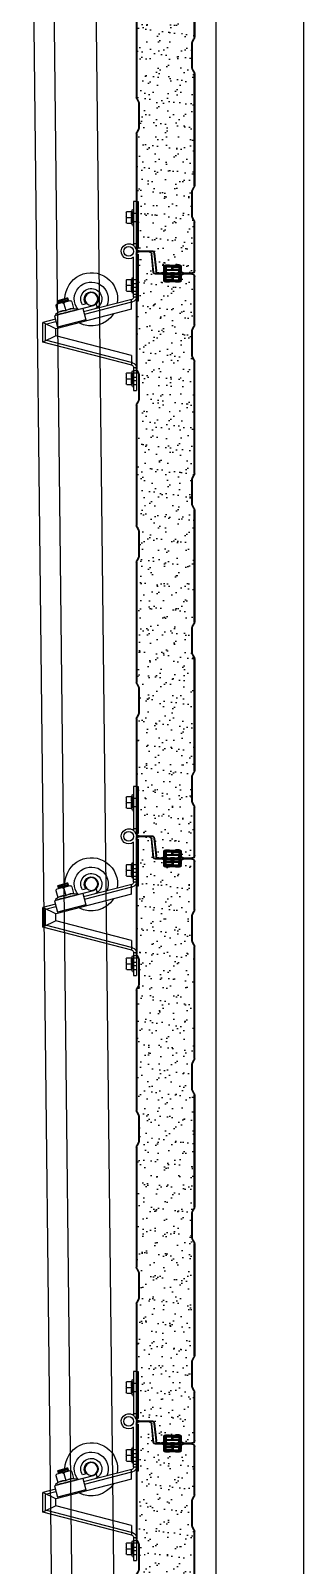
# Model space of a CAD drawing. Header units: millimetres. Extents: x 4754612 to 5801174, y 2368242 to 2777223.
# Drawn here: x 5507005 to 5507239, y 2443464 to 2444776 of the extents above; entities that cross this region are included whole.
import ezdxf

# ---------------------------------------------------------------- set-up
doc = ezdxf.new("R2010")
doc.units = ezdxf.units.MM
doc.header["$LTSCALE"] = 1000
doc.linetypes.add('HIDDEN', pattern=[2, 1, -1])
doc.linetypes.add('HIDDEN2', pattern=[0.1875, 0.125, -0.0625])
for name, color, linetype in [('OHD Frame', 6, 'Continuous'), ('OHD Panel', 5, 'Continuous'), ('OHD Track', 4, 'Continuous')]:
    doc.layers.add(name, color=color, linetype=linetype)

# ---------------------------------------------------------------- blocks, each defined once
blk = doc.blocks.new('A$C1B0F701D')
at = {"layer": 'OHD Panel'}
for p, q in [((0, 457.1), (0, 498.5)), ((0.5, 457.1), (0.5, 498.5)), ((2.5, 501), (9.5, 501)), ((9.5, 501), (2.5, 501)), ((2.5, 500.5), (9.5, 500.5)), ((11.5, 498.5), (11.5, 496)), ((11.5, 495), (11.5, 498.5)), ((12, 498.5), (12, 496)), ((12, 495), (12, 498.5)), ((16.5, 494), (13, 494)), ((13, 493.5), (16.5, 493.5)), ((16.5, 493.5), (16.5, 494)), ((1.8, 452.9), (0.3, 456)), ((2.2, 453.1), (0.7, 456.2)), ((2, 431), (2, 452)), ((2.5, 431), (2.5, 452)), ((0, 330.1), (0, 425.9)), ((0.3, 427), (1.8, 430.1)), ((0.5, 330.1), (0.5, 425.9)), ((0.7, 426.8), (2.2, 429.9)), ((1.8, 325.9), (0.3, 329)), ((2.2, 326.1), (0.7, 329.2)), ((2, 304), (2, 325)), ((2.5, 304), (2.5, 325)), ((0.3, 300), (1.8, 303.1)), ((0.7, 299.8), (2.2, 302.9)), ((0, 298.9), (0, 203.1)), ((0.5, 203.1), (0.5, 298.9)), ((1.8, 198.9), (0.3, 202)), ((2.2, 199.1), (0.7, 202.2)), ((2, 177), (2, 198)), ((2.5, 177), (2.5, 198)), ((0, 171.9), (0, 76.1)), ((0.3, 173), (1.8, 176.1)), ((0.5, 76.1), (0.5, 171.9)), ((0.7, 172.8), (2.2, 175.9)), ((1.8, 71.9), (0.3, 75)), ((2.2, 72.1), (0.7, 75.2)), ((2, 50), (2, 71)), ((2.5, 50), (2.5, 71)), ((0, 3.5), (0, 44.9)), ((0.3, 46), (1.8, 49.1)), ((0.5, 3.5), (0.5, 44.9)), ((0.7, 45.8), (2.2, 48.9)), ((9.5, 1.5), (2.5, 1.5)), ((9.5, 1), (2.5, 1)), ((11.5, 7), (11.5, 3.5)), ((12, 7), (12, 3.5)), ((13, 8.5), (16.5, 8.5)), ((16.5, 8), (13, 8)), ((16.5, 8.5), (16.5, 8))]:
    blk.add_line(p, q, dxfattribs=at)
for centre, radius, start, end in [((2.5, 498.5), 2.5, 90, 180), ((2.5, 498.5), 2, 90, 180), ((9.5, 498.5), 2.5, 0, 90), ((9.5, 498.5), 2, 0, 90), ((13, 495), 1.5, 180, 270), ((13, 495), 1, 180, 270), ((2.5, 457.1), 2.5, 180, 206.5651), ((2.5, 457.1), 2, 180, 206.5651), ((0, 452), 2, 0, 26.5651), ((0, 452), 2.5, 0, 26.5651), ((2.5, 425.9), 2.5, 153.4349, 180), ((2.5, 425.9), 2, 153.4349, 180), ((0, 431), 2, 333.4349, 0), ((0, 431), 2.5, 333.4349, 0), ((2.5, 330.1), 2.5, 180, 206.5651), ((2.5, 330.1), 2, 180, 206.5651), ((0, 325), 2, 0, 26.5651), ((0, 325), 2.5, 0, 26.5651), ((0, 304), 2, 333.4349, 0), ((0, 304), 2.5, 333.4349, 0), ((2.5, 298.9), 2.5, 153.4349, 180), ((2.5, 298.9), 2, 153.4349, 180), ((2.5, 203.1), 2.5, 180, 206.5651), ((2.5, 203.1), 2, 180, 206.5651), ((0, 198), 2, 0, 26.5651), ((0, 198), 2.5, 0, 26.5651), ((2.5, 171.9), 2.5, 153.4349, 180), ((2.5, 171.9), 2, 153.4349, 180), ((0, 177), 2, 333.4349, 0), ((0, 177), 2.5, 333.4349, 0), ((2.5, 76.1), 2.5, 180, 206.5651), ((2.5, 76.1), 2, 180, 206.5651), ((0, 71), 2, 0, 26.5651), ((0, 71), 2.5, 0, 26.5651), ((2.5, 44.9), 2.5, 153.4349, 180), ((2.5, 44.9), 2, 153.4349, 180), ((0, 50), 2, 333.4349, 0), ((0, 50), 2.5, 333.4349, 0), ((2.5, 3.5), 2.5, 180, 270), ((2.5, 3.5), 2, 180, 270), ((9.5, 3.5), 2.5, 270, 0), ((9.5, 3.5), 2, 270, 0), ((13, 7), 1.5, 90, 180), ((13, 7), 1, 90, 180)]:
    blk.add_arc(centre, radius, start, end, dxfattribs=at)
blk = doc.blocks.new('A$C2BEC2C56')
h = blk.add_hatch(color=256)
h.dxf.hatch_style = 1
h.paths.add_polyline_path([(27, 477.5), (28, 477.5), (28, 517.5), (27, 517.5)])
h = blk.add_hatch(color=256)
h.dxf.hatch_style = 1
h.paths.add_polyline_path([(27, 22.5), (28, 22.5), (28, 62.5), (27, 62.5)])
for p, q in [((27, 517.5), (27, 477.5)), ((28, 517.5), (27, 517.5)), ((28, 477.5), (28, 517.5)), ((27, 477.5), (28, 477.5)), ((27, 62.5), (27, 22.5)), ((27, 22.5), (28, 22.5))]:
    blk.add_line(p, q)
at = {"layer": 'OHD Panel'}
for p, q in [((13.5, 501.9), (15.2, 517.8)), ((14, 501.8), (15.6, 517.7)), ((17.6, 520), (26, 520)), ((17.6, 519.5), (26, 519.5)), ((28, 517.5), (28, 419.6)), ((28.5, 517.5), (28.5, 419.6)), ((4.5, 495), (4.5, 499.5)), ((5, 495), (5, 499.5)), ((6, 501), (12.5, 501)), ((6, 500.5), (12.5, 500.5)), ((0, 494), (3.5, 494)), ((0, 493.5), (0, 494)), ((0, 493.5), (3.5, 493.5)), ((26, 414.5), (26, 393.5)), ((27.8, 418.7), (26.3, 415.6)), ((26.5, 414.5), (26.5, 393.5)), ((28.2, 418.5), (26.7, 415.4)), ((26.3, 392.4), (27.8, 389.3)), ((26.7, 392.6), (28.2, 389.5)), ((28, 388.4), (28, 285.6)), ((28.5, 388.4), (28.5, 285.6)), ((26, 280.5), (26, 259.5)), ((27.8, 284.7), (26.3, 281.6)), ((26.5, 280.5), (26.5, 259.5)), ((28.2, 284.5), (26.7, 281.4)), ((26.3, 258.4), (27.8, 255.3)), ((26.7, 258.6), (28.2, 255.5)), ((28, 254.4), (28, 151.6)), ((28.5, 254.4), (28.5, 151.6)), ((26, 146.5), (26, 125.5)), ((27.8, 150.7), (26.3, 147.6)), ((26.5, 146.5), (26.5, 125.5)), ((28.2, 150.5), (26.7, 147.4)), ((26.3, 124.4), (27.8, 121.3)), ((26.7, 124.6), (28.2, 121.5)), ((28, 120.4), (28, 22.5)), ((28.5, 120.4), (28.5, 22.5)), ((28, 62.5), (27, 62.5)), ((28, 22.5), (28, 62.5)), ((12.9, 18.3), (11.3, 3.3)), ((13.4, 18.2), (11.8, 3.2)), ((26, 20.5), (15.4, 20.5)), ((26, 20), (15.4, 20)), ((3.5, 8.5), (0, 8.5)), ((0, 8.5), (0, 8)), ((3.5, 8), (0, 8)), ((4.5, 3.5), (4.5, 7)), ((5, 3.5), (5, 7)), ((9.3, 1.5), (7, 1.5)), ((9.3, 1), (7, 1))]:
    blk.add_line(p, q, dxfattribs=at)
for centre, radius, start, end in [((17.6, 517.5), 2.5, 90, 173.991), ((17.6, 517.5), 2, 90, 173.991), ((26, 517.5), 2.5, 0, 90), ((26, 517.5), 2, 0, 90), ((6, 499.5), 1.5, 90, 180), ((6, 499.5), 1, 90, 180), ((12.5, 502), 1, 270, 353.991), ((12.5, 502), 1.5, 270, 353.991), ((3.5, 495), 1, 270, 0), ((3.5, 495), 1.5, 270, 0), ((28.5, 414.5), 2.5, 153.4349, 180), ((28.5, 414.5), 2, 153.4349, 180), ((26, 419.6), 2, 333.4349, 0), ((26, 419.6), 2.5, 333.4349, 0), ((28.5, 393.5), 2.5, 180, 206.5651), ((28.5, 393.5), 2, 180, 206.5651), ((26, 388.4), 2, 0, 26.5651), ((26, 388.4), 2.5, 0, 26.5651), ((28.5, 280.5), 2.5, 153.4349, 180), ((28.5, 280.5), 2, 153.4349, 180), ((26, 285.6), 2, 333.4349, 0), ((26, 285.6), 2.5, 333.4349, 0), ((28.5, 259.5), 2.5, 180, 206.5651), ((28.5, 259.5), 2, 180, 206.5651), ((26, 254.4), 2, 0, 26.5651), ((26, 254.4), 2.5, 0, 26.5651), ((28.5, 146.5), 2.5, 153.4349, 180), ((28.5, 146.5), 2, 153.4349, 180), ((26, 151.6), 2, 333.4349, 0), ((26, 151.6), 2.5, 333.4349, 0), ((28.5, 125.5), 2.5, 180, 206.5651), ((28.5, 125.5), 2, 180, 206.5651), ((26, 120.4), 2, 0, 26.5651), ((26, 120.4), 2.5, 0, 26.5651), ((15.4, 18), 2.5, 90, 173.991), ((15.4, 18), 2, 90, 173.991), ((26, 22.5), 2.5, 270, 0), ((26, 22.5), 2, 270, 0), ((3.5, 7), 1.5, 0, 90), ((3.5, 7), 1, 0, 90), ((7, 3.5), 2.5, 180, 270), ((7, 3.5), 2, 180, 270), ((9.3, 3.5), 2, 270, 353.991), ((9.3, 3.5), 2.5, 270, 353.991)]:
    blk.add_arc(centre, radius, start, end, dxfattribs=at)
blk = doc.blocks.new('판넬')
h = blk.add_hatch()
h.set_pattern_fill('AR-SAND', color=253, scale=0.3)
h.set_pattern_definition([(37.5, (2318087.768, -116208.134), (-0.4800094, 14.6823971), [0, -11.5824, 0, -12.954, 0, -12.3825]), (7.5, (2318087.768, -116208.134), (13.4856985, 21.504753), [0, -6.2484, 0, -10.4394, 0, -4.0005]), (327.5, (2318078.396, -116208.134), (23.7297711, 0.0431155), [0, -3.81, 0, -13.716, 0, -17.907]), (317.5, (2318078.396, -116208.134), (22.9066936, 6.6878797), [0, -1.905, 0, -8.9916, 0, -10.287])])
h.paths.add_polyline_path([(2376486.4, -61367, 0.116434), (2376486.6, -61366.1), (2376486.6, -61263.2, 0.116434), (2376486.4, -61262.3), (2376484.8, -61259.3, -0.116434), (2376484.6, -61258.2), (2376484.6, -61237.1, -0.116434), (2376484.8, -61236), (2376486.4, -61233, 0.116434), (2376486.6, -61232.1), (2376486.6, -61129.2, 0.116434), (2376486.4, -61128.3), (2376484.8, -61125.3, -0.116434), (2376484.6, -61124.2), (2376484.6, -61103.1, -0.116434), (2376484.8, -61102), (2376486.4, -61099, 0.116434), (2376486.6, -61098.1), (2376486.6, -61040.1), (2376485.6, -61040.1), (2376485.6, -61000.1), (2376486.6, -61000.1, 0.414214), (2376484.6, -60998.1), (2376476.2, -60998.1, 0.383819), (2376474.2, -60999.9), (2376472.6, -61015.8, -0.383819), (2376471.1, -61017.1), (2376464.6, -61017.1, 0.414214), (2376463.6, -61018.1), (2376463.6, -61022.6, -0.414214), (2376462.1, -61024.1), (2376458.6, -61024.1), (2376458.6, -61023.6), (2376453.6, -61023.6), (2376453.6, -61024.1), (2376450.1, -61024.1, -0.414214), (2376448.6, -61022.6), (2376448.6, -61019.1, 0.414214), (2376446.6, -61017.1), (2376439.6, -61017.1, 0.414214), (2376437.6, -61019.1), (2376437.6, -61060.6, 0.116434), (2376437.8, -61061.5), (2376439.3, -61064.5, -0.116434), (2376439.6, -61065.6), (2376439.6, -61086.7, -0.116434), (2376439.3, -61087.8), (2376437.8, -61090.8, 0.116434), (2376437.6, -61091.7), (2376437.6, -61187.6, 0.116434), (2376437.8, -61188.5), (2376439.3, -61191.5, -0.116434), (2376439.6, -61192.6), (2376439.6, -61213.7, -0.116434), (2376439.3, -61214.8), (2376437.8, -61217.8, 0.116434), (2376437.6, -61218.7), (2376437.6, -61314.6, 0.116434), (2376437.8, -61315.5), (2376439.3, -61318.5, -0.116434), (2376439.6, -61319.6), (2376439.6, -61340.7, -0.116434), (2376439.3, -61341.8), (2376437.8, -61344.8, 0.116434), (2376437.6, -61345.7), (2376437.6, -61441.6, 0.116434), (2376437.8, -61442.5), (2376439.3, -61445.5, -0.116434), (2376439.6, -61446.6), (2376439.6, -61466.7, -0.116434), (2376439.3, -61467.8), (2376437.8, -61470.8, 0.116434), (2376437.6, -61471.7), (2376437.6, -61514.1, 0.414214), (2376439.6, -61516.1), (2376446.6, -61516.1, 0.414214), (2376448.6, -61514.1), (2376448.6, -61510.6, -0.414214), (2376450.1, -61509.1), (2376453.6, -61509.1), (2376453.6, -61509.6), (2376458.6, -61509.6), (2376458.6, -61509.1), (2376462.1, -61509.1, -0.414214), (2376463.6, -61510.6), (2376463.6, -61514.1, 0.414214), (2376465.6, -61516.1), (2376467.9, -61516.1, 0.383819), (2376469.9, -61514.4), (2376471.5, -61499.4, -0.383819), (2376474, -61497.1), (2376484.6, -61497.1, 0.414214), (2376486.6, -61495.1), (2376485.6, -61495.1), (2376485.6, -61455.1), (2376486.6, -61455.1), (2376486.6, -61397.2, 0.116434), (2376486.4, -61396.3), (2376484.8, -61393.3, -0.116434), (2376484.6, -61392.2), (2376484.6, -61371.1, -0.116434), (2376484.8, -61370)])
h = blk.add_hatch(color=8)
h.dxf.hatch_style = 1
h.paths.add_polyline_path([(2376462.1, -61023.6, 0.414214), (2376463.1, -61022.6), (2376463.1, -61016.6, 0.137451), (2376449.1, -61016.6), (2376449.1, -61022.6, 0.414214), (2376450.1, -61023.6)])
h.paths.add_polyline_path([(2376456.6, -61022.1), (2376456.6, -61020.1), (2376461.6, -61020.1), (2376461.6, -61022.1)], flags=16)
h.paths.add_polyline_path([(2376455.6, -61022.1), (2376450.6, -61022.1), (2376450.6, -61020.1), (2376455.6, -61020.1)], flags=16)
h.paths.add_polyline_path([(2376450.6, -61019.1), (2376450.6, -61017.8, -0.11396), (2376461.6, -61017.8), (2376461.6, -61019.1)], flags=16)
h = blk.add_hatch(color=8)
h.dxf.hatch_style = 1
h.paths.add_polyline_path([(2376450.1, -61509.6, 0.414214), (2376449.1, -61510.6), (2376449.1, -61516.7, 0.137451), (2376463.1, -61516.7), (2376463.1, -61510.6, 0.414214), (2376462.1, -61509.6)])
h.paths.add_polyline_path([(2376456.6, -61511.1), (2376461.6, -61511.1), (2376461.6, -61513.1), (2376456.6, -61513.1)], flags=16)
h.paths.add_polyline_path([(2376455.6, -61511.1), (2376455.6, -61513.1), (2376450.6, -61513.1), (2376450.6, -61511.1)], flags=16)
h.paths.add_polyline_path([(2376461.6, -61514.1), (2376461.6, -61515.5, -0.11396), (2376450.6, -61515.5), (2376450.6, -61514.1)], flags=16)
at = {"color": 0}
for points in [[(2376449.1, -61016.6), (2376449.1, -61022.6, 0.414214), (2376450.1, -61023.6), (2376462.1, -61023.6, 0.414214), (2376463.1, -61022.6), (2376463.1, -61016.6, 0.137451), (2376449.1, -61016.6)], [(2376450.6, -61017.8), (2376450.6, -61019.1), (2376461.6, -61019.1), (2376461.6, -61017.8, 0.11396), (2376450.6, -61017.8)], [(2376449.1, -61516.7), (2376449.1, -61510.6, -0.414214), (2376450.1, -61509.6), (2376462.1, -61509.6, -0.414214), (2376463.1, -61510.6), (2376463.1, -61516.7, -0.137451), (2376449.1, -61516.7)], [(2376450.6, -61515.5), (2376450.6, -61514.1), (2376461.6, -61514.1), (2376461.6, -61515.5, -0.11396), (2376450.6, -61515.5)]]:
    blk.add_lwpolyline(points, format="xyb", dxfattribs=at)
for points in [[(2376450.6, -61022.1), (2376450.6, -61020.1), (2376455.6, -61020.1), (2376455.6, -61022.1)], [(2376461.6, -61022.1), (2376461.6, -61020.1), (2376456.6, -61020.1), (2376456.6, -61022.1)], [(2376450.6, -61511.1), (2376450.6, -61513.1), (2376455.6, -61513.1), (2376455.6, -61511.1)], [(2376461.6, -61511.1), (2376461.6, -61513.1), (2376456.6, -61513.1), (2376456.6, -61511.1)]]:
    blk.add_lwpolyline(points, close=True)
at = {"color": 6}
for name, p in [('A$C2BEC2C56', (2376458.6, -61517.6)), ('A$C1B0F701D', (2376437.1, -61517.6))]:
    blk.add_blockref(name, p, dxfattribs=at)
blk = doc.blocks.new('2ROLLER')
for p, q in [((-153853.3, -195.2, 0), (-153854.1, -198.4, 0)), ((-153850.6, -196.7, 0), (-153817.7, -205.2, 0)), ((-153844.8, -195.1, 0), (-153841.6, -196, 0)), ((-153832.4, -193.2, 0), (-153833.9, -199, 0)), ((-153831.2, -192.4, 0), (-153819.6, -195.4, 0)), ((-153829.6, -192, 0), (-153829.2, -191.8, 0)), ((-153821, -194.8, 0), (-153829.6, -192.1, 0)), ((-153829.4, -192.6, 0), (-153829.6, -192.2, 0)), ((-153829.6, -192.8, 0), (-153829.4, -192.7, 0)), ((-153820.8, -193.9, 0), (-153829.4, -191.2, 0)), ((-153829.1, -191.7, 0), (-153829.4, -191.3, 0)), ((-153829.3, -191.2, 0), (-153828.9, -190.9, 0)), ((-153829.1, -190.3, 0), (-153828.7, -190, 0)), ((-153820.5, -193, 0), (-153829.1, -190.3, 0)), ((-153828.9, -190.8, 0), (-153829.1, -190.4, 0)), ((-153820.5, -192.1, 0), (-153828.6, -190, 0)), ((-153825.7, -194.9, 0), (-153827.2, -200.7, 0)), ((-153821.3, -195, 0), (-153821, -194.8, 0)), ((-153821.2, -194.2, 0), (-153820.8, -194, 0)), ((-153821, -194.7, 0), (-153821.2, -194.3, 0)), ((-153821, -193.3, 0), (-153820.6, -193.1, 0)), ((-153820.8, -193.8, 0), (-153821, -193.4, 0)), ((-153820.8, -192.4, 0), (-153820.5, -192.3, 0)), ((-153820.6, -193, 0), (-153820.8, -192.6, 0)), ((-153818.9, -196.6, 0), (-153820.4, -202.5, 0)), ((-153851.3, -199.7, 0), (-153842.6, -201.9, 0)), ((-153841.9, -199, 0), (-153844.4, -208.7, 0)), ((-153844.4, -208.7, 0), (-153820.2, -214.9, 0)), ((-153836.1, -199.2, 0), (-153836.4, -200.4, 0)), ((-153836.4, -200.4, 0), (-153835.4, -200.7, 0)), ((-153835.4, -200.4, 0), (-153835.4, -200.7, 0)), ((-153835.4, -200.4, 0), (-153834.4, -200.9, 0)), ((-153834.4, -200.7, 0), (-153834.4, -200.9, 0)), ((-153834.4, -200.7, 0), (-153833.5, -201.2, 0)), ((-153834.4, -200.7, 0), (-153833.5, -201.2, 0)), ((-153833.9, -199, 0), (-153820.4, -202.5, 0)), ((-153823.7, -203.4, 0), (-153822.8, -203.9, 0)), ((-153823.7, -203.4, 0), (-153822.8, -203.9, 0)), ((-153822.8, -203.7, 0), (-153822.8, -203.9, 0)), ((-153822.8, -203.7, 0), (-153821.9, -204.1, 0)), ((-153822.8, -203.7, 0), (-153821.9, -204.1, 0)), ((-153821.8, -203.9, 0), (-153821.9, -204.1, 0)), ((-153821.8, -203.9, 0), (-153820.9, -204.4, 0)), ((-153821.8, -203.9, 0), (-153820.9, -204.4, 0)), ((-153820.8, -204.2, 0), (-153820.9, -204.4, 0)), ((-153820.8, -204.2, 0), (-153819.9, -204.6, 0)), ((-153820.8, -204.2, 0), (-153819.9, -204.6, 0)), ((-153817.7, -205.2, 0), (-153820.2, -214.9, 0)), ((-153819.9, -204.6, 0), (-153818.9, -204.9, 0)), ((-153818.6, -203.7, 0), (-153818.9, -204.9, 0)), ((-153818.8, -204.4, 0), (-153818.9, -204.7, 0))]:
    blk.add_line(p, q)
at = {"color": 0}
for p, q in [((-153833.4, -200.9, 0), (-153833.5, -201.2, 0)), ((-153833.4, -200.9, 0), (-153832.5, -201.4, 0)), ((-153833.4, -200.9, 0), (-153832.5, -201.4, 0)), ((-153832.4, -201.2, 0), (-153832.5, -201.4, 0)), ((-153832.4, -201.2, 0), (-153831.5, -201.7, 0)), ((-153832.4, -201.2, 0), (-153831.5, -201.7, 0)), ((-153831.5, -201.4, 0), (-153831.5, -201.7, 0)), ((-153831.5, -201.4, 0), (-153830.6, -201.9, 0)), ((-153831.5, -201.4, 0), (-153830.6, -201.9, 0)), ((-153830.5, -201.7, 0), (-153830.6, -201.9, 0)), ((-153830.5, -201.7, 0), (-153829.6, -202.1, 0)), ((-153830.5, -201.7, 0), (-153829.6, -202.1, 0)), ((-153829.5, -201.9, 0), (-153829.6, -202.1, 0)), ((-153829.5, -201.9, 0), (-153828.6, -202.4, 0)), ((-153829.5, -201.9, 0), (-153828.6, -202.4, 0)), ((-153828.6, -202.2, 0), (-153828.6, -202.4, 0)), ((-153828.6, -202.2, 0), (-153827.7, -202.6, 0)), ((-153828.6, -202.2, 0), (-153827.7, -202.6, 0)), ((-153827.6, -202.4, 0), (-153827.7, -202.6, 0)), ((-153827.6, -202.4, 0), (-153826.7, -202.9, 0)), ((-153827.6, -202.4, 0), (-153826.7, -202.9, 0)), ((-153826.6, -202.7, 0), (-153826.7, -202.9, 0)), ((-153826.6, -202.7, 0), (-153825.7, -203.1, 0)), ((-153826.6, -202.7, 0), (-153825.7, -203.1, 0)), ((-153825.7, -202.9, 0), (-153825.7, -203.1, 0)), ((-153825.7, -202.9, 0), (-153824.8, -203.4, 0)), ((-153825.7, -202.9, 0), (-153824.8, -203.4, 0)), ((-153824.7, -203.2, 0), (-153824.8, -203.4, 0)), ((-153824.7, -203.2, 0), (-153823.8, -203.6, 0)), ((-153824.7, -203.2, 0), (-153823.8, -203.6, 0)), ((-153823.7, -203.4, 0), (-153823.8, -203.6, 0))]:
    blk.add_line(p, q, dxfattribs=at)
at = {"color": 5, "linetype": 'HIDDEN'}
blk.add_line((-153823.7, -203.7, 0), (-153823.6, -203.7, 0), dxfattribs=at)
blk.add_circle((-153849.1, -190.9, 0), 5.5)
for centre, radius, start, end in [((-153849.1, -190.9, 0), 22.5, 1.0314, 189.1436), ((-153849.1, -190.9, 0), 14.5, 321.1221, 203.9319), ((-153849.1, -190.9, 0), 9, 326.0942, 255.5654), ((-153849.1, -190.9, 0), 6, 315.5654, 255.5654), ((-153831.5, -193.4, 0), 1, 75.5654, 165.5654), ((-153829.5, -192.1, 0), 0.0908, 120.5654, 210.5654), ((-153829.3, -191.2, 0), 0.0908, 120.5654, 210.5654), ((-153829.4, -192.6, 0), 0.0908, 300.5654, 30.5654), ((-153829.2, -191.7, 0), 0.0908, 300.5654, 30.5654), ((-153829.1, -190.4, 0), 0.0908, 120.5654, 210.5654), ((-153829, -190.9, 0), 0.0908, 300.5654, 30.5654), ((-153828.6, -190.1, 0), 0.0908, 75.5654, 120.5654), ((-153826.6, -194.7, 0), 1, 345.5654, 75.5654), ((-153824.7, -195.1, 0), 1, 75.5654, 165.5654), ((-153821.2, -194.3, 0), 0.0908, 120.5654, 210.5654), ((-153820.9, -193.4, 0), 0.0908, 120.5654, 210.5654), ((-153821.1, -194.8, 0), 0.0908, 300.5654, 30.5654), ((-153820.7, -192.5, 0), 0.0908, 120.5654, 210.5654), ((-153820.9, -193.9, 0), 0.0908, 300.5654, 30.5654), ((-153820.6, -193, 0), 0.0908, 300.5654, 30.5654), ((-153820.5, -192.2, 0), 0.0908, 300.5654, 75.5654), ((-153819.9, -196.4, 0), 1, 345.5654, 75.5654), ((-153849.2, -191.4, 0), 22.5, 212.732, 298.3988), ((-153833.5, -211.5, 0), 12.5, 59.3052, 101.6693), ((-153826.8, -213.2, 0), 12.5, 49.4615, 91.8256)]:
    blk.add_arc(centre, radius, start, end)
blk.add_arc((-153823.6, -203.8, 0), 0.09, 120.5654, 210.5654, dxfattribs=at)
blk = doc.blocks.new('2인치 SIDE HINGE 단면')
at = {"extrusion": (-1, 2.44929e-16, 5.96917e-14)}
blk.add_line((0, 129), (0, 165), dxfattribs=at)
at = {"extrusion": (2.44929e-16, 1, -2.44929e-16)}
blk.add_line((0, 165), (2.3, 165), dxfattribs=at)
at = {"extrusion": (-5.96917e-14, -2.44929e-16, -1)}
for p, q in [((0, 165), (2.3, 165)), ((0, 129), (0, 165)), ((2.3, 165), (2.3, 129)), ((0, 129), (2.3, 129))]:
    blk.add_line(p, q, dxfattribs=at)
at = {"extrusion": (1, -2.44929e-16, -5.96917e-14)}
blk.add_line((2.3, 165), (2.3, 129), dxfattribs=at)
for p, q in [((3.2, 158.2, 0), (2.3, 158.2, 0)), ((3.2, 144.7, 0), (2.4, 144.7, 0)), ((8, 156.5, 0), (3.7, 156.5, 0)), ((3.7, 156.5, 0), (3.7, 146.5, 0)), ((8, 151.5, 0), (3.7, 151.5, 0)), ((8, 146.5, 0), (3.7, 146.5, 0)), ((8.7, 155.8, 0), (8.7, 147.2, 0)), ((0, 129), (0, 122.5)), ((0, 83.4), (0, 122.5)), ((2.3, 129), (2.3, 127.5)), ((2.3, 127.5), (2.3, 129)), ((2.3, 83.4), (2.3, 117.5)), ((3.2, 100.3, 0), (2.3, 100.3, 0)), ((8, 98.5, 0), (3.7, 98.5, 0)), ((3.7, 98.5, 0), (3.7, 88.5, 0)), ((8, 93.5, 0), (3.7, 93.5, 0)), ((8.7, 97.8, 0), (8.7, 89.2, 0)), ((2.3, 86), (0, 86)), ((2.3, 83.5), (0, 83.5)), ((3.2, 86.8, 0), (2.4, 86.8, 0)), ((3.2, 79.2), (4, 79)), ((8, 88.5, 0), (3.7, 88.5, 0)), ((3.8, 81.4), (45.1, 70.8)), ((4, 73.1), (4, 81.4)), ((4, 73.1), (69, 56.4)), ((69, 56.4), (80, 61.8)), ((69, 50.2), (69, 56.4)), ((69.3, 64.5), (80, 61.8)), ((80, 44.8), (80, 61.8)), ((3.8, 25.2), (80, 44.8)), ((4, 33.5), (69, 50.2)), ((69, 50.2), (80, 44.8)), ((3.2, 27.4), (4, 27.6)), ((4, 33.5), (4, 25.2)), ((0, 23.2), (0, 3.6)), ((2.3, 23.1), (0, 23.1)), ((2.3, 20.6), (0, 20.6)), ((2.3, 23.2), (2.3, 3.6)), ((3.2, 20.4), (2.3, 20.4)), ((8, 18.6), (3.7, 18.6)), ((3.7, 18.6), (3.7, 8.6)), ((8, 13.6), (3.7, 13.6)), ((8.7, 17.9), (8.7, 9.3)), ((2.3, 3.6), (0, 3.6)), ((3.2, 6.9), (2.4, 6.9)), ((8, 8.6), (3.7, 8.6))]:
    blk.add_line(p, q)
at = {"color": 5, "linetype": 'HIDDEN2', "ltscale": 5}
for p, q in [((0, 155, 0), (2.3, 155, 0)), ((2.3, 148, 0), (0, 148, 0)), ((2.3, 98.5, 0), (0, 98.5, 0)), ((2.3, 95, 0), (0, 95, 0)), ((2.3, 92, 0), (0, 92, 0)), ((2.3, 88.5, 0), (0, 88.5, 0)), ((4, 79), (44.6, 68.5)), ((68.8, 62.3), (77.7, 60)), ((77.7, 46.6), (77.7, 60)), ((4, 27.6), (77.7, 46.6)), ((2.3, 18.6), (0, 18.6)), ((2.3, 15.1), (0, 15.1)), ((2.3, 12.1), (0, 12.1)), ((2.3, 8.6), (0, 8.6))]:
    blk.add_line(p, q, dxfattribs=at)
at = {"extrusion": (-2.44929e-16, -1, 2.44929e-16)}
blk.add_line((0, 129), (2.3, 129), dxfattribs=at)
at = {"extrusion": (7.34788e-16, 1, 1.03474e-13)}
blk.add_line((0, 129), (2.3, 129), dxfattribs=at)
at = {"extrusion": (-5.96917e-14, -2.44929e-16, -1)}
blk.add_circle((-6.5, 122.5), 4.2, dxfattribs=at)
for centre, radius, start, end in [((-5.7, 154.1, 0), 9.81, 344.4871, 24.8899), ((-5.7, 148.9, 0), 9.81, 335.1101, 15.5129), ((8, 155.8, 0), 0.714, 0, 90), ((8, 152.2, 0), 0.714, 270, 0), ((8, 150.8, 0), 0.714, 0, 90), ((8, 147.2, 0), 0.714, 270, 0), ((6.5, 122.5), 6.5, 229.7478, 180), ((-5.7, 96.1, 0), 9.81, 344.4871, 24.8899), ((-5.7, 90.9, 0), 9.81, 335.1101, 15.5129), ((8, 97.8, 0), 0.714, 0, 90), ((8, 94.2, 0), 0.714, 270, 0), ((8, 92.8, 0), 0.714, 0, 90), ((4.3, 83.4), 4.3, 180, 255.5654), ((4.3, 83.4), 2, 180, 255.5654), ((8, 89.2, 0), 0.714, 270, 0), ((4.3, 23.2), 4.3, 104.4346, 180), ((4.3, 23.2), 2, 104.4346, 180), ((-5.7, 16.2), 9.81, 344.4871, 24.8899), ((-5.7, 11), 9.81, 335.1101, 15.5129), ((8, 17.9), 0.714, 0, 90), ((8, 14.3), 0.714, 270, 0), ((8, 12.9), 0.714, 0, 90), ((8, 9.3), 0.714, 270, 0)]:
    blk.add_arc(centre, radius, start, end)
blk.add_blockref('2ROLLER', (153887.7, 272.7, 0))

msp = doc.modelspace()

# ---------------------------------------------------------------- linework, layer by layer
at = {"layer": 'OHD Frame'}
for p, q in [((5507163.509, 2450100.788), (5507163.509, 2441015.382)), ((5507238.509, 2450101.369), (5507238.509, 2441015.382))]:
    msp.add_line(p, q, dxfattribs=at)
at = {"layer": 'OHD Track'}
for p, q in [((5507005.012, 2445014.78), (5507050.012, 2441014.78)), ((5507022.511, 2445014.977), (5507067.511, 2441014.977)), ((5507058.509, 2445015.382), (5507103.509, 2441015.382))]:
    msp.add_line(p, q, dxfattribs=at)

# ---------------------------------------------------------------- block references
at = {"layer": 'OHD Track', "xscale": -1}
for name, p in [('판넬', (7883582.589, 2506084.98)), ('2인치 SIDE HINGE 단면', (5507095.509, 2444464.833)), ('판넬', (7883582.589, 2505584.98)), ('2인치 SIDE HINGE 단면', (5507095.509, 2443964.833)), ('판넬', (7883582.589, 2505084.98)), ('2인치 SIDE HINGE 단면', (5507095.509, 2443464.833)), ('판넬', (7883582.589, 2504584.98))]:
    msp.add_blockref(name, p, dxfattribs=at)

doc.saveas('drawing.dxf')
